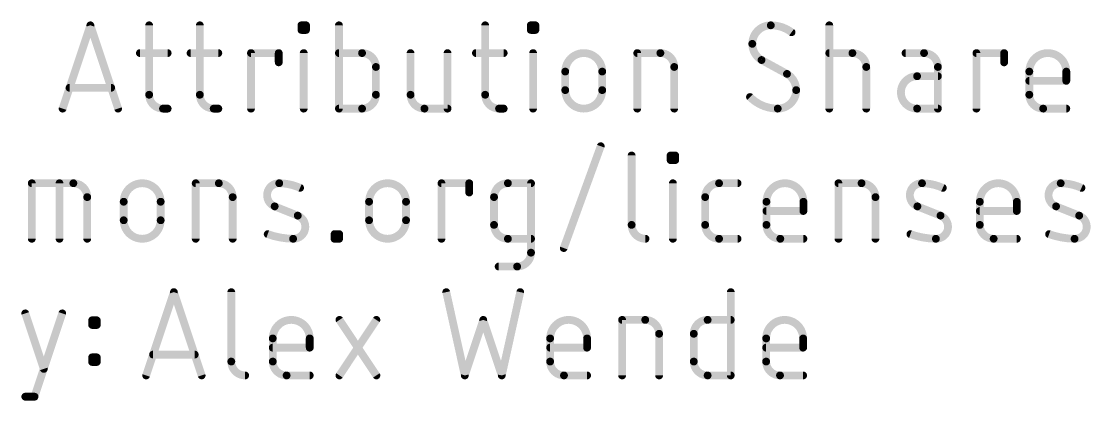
# Model space of a CAD drawing. Extents: x -29.2 to 57.4, y -20 to 37.1.
# Drawn here: x 15.29 to 36.18, y -19.97 to -12.57 of the extents above; entities that cross this region are included whole.
import ezdxf

# ---------------------------------------------------------------- set-up
doc = ezdxf.new("R2010")
doc.units = 0
doc.layers.add('51', color=53, linetype='CONTINUOUS')

msp = doc.modelspace()

# ---------------------------------------------------------------- linework, layer by layer
at = {"layer": '51', "const_width": 0.1524}
for points in [[(16.0973, -14.2748), (16.6391, -12.6492)], [(16.6391, -12.6492), (17.181, -14.2748)], [(17.7877, -12.6492), (17.7877, -14.0039)], [(18.7777, -12.6492), (18.7777, -14.0039)], [(20.7623, -12.7395), (20.7623, -12.6492)], [(20.7623, -12.6492), (20.8526, -12.6492)], [(20.8526, -12.7395), (20.7623, -12.7395)], [(20.8526, -12.6492), (20.8526, -12.7395)], [(21.4956, -12.6492), (21.4956, -14.2748)], [(24.3528, -12.6492), (24.3528, -14.0039)], [(25.2432, -12.7395), (25.2432, -12.6492)], [(25.2432, -12.6492), (25.3335, -12.6492)], [(25.3335, -12.7395), (25.2432, -12.7395)], [(25.3335, -12.6492), (25.3335, -12.7395)], [(31.0754, -14.2748), (31.0754, -12.6492)], [(17.6071, -13.1911), (18.1489, -13.1911)], [(18.597, -13.1911), (19.1389, -13.1911)], [(19.7773, -14.2748), (19.7773, -13.1911)], [(19.7773, -13.1911), (20.3192, -13.1911)], [(20.3192, -13.1911), (20.3192, -13.3717)], [(20.8074, -14.2748), (20.8074, -13.1911)], [(21.9472, -13.1911), (21.4956, -13.1911)], [(22.8951, -13.1911), (22.8951, -14.0039)], [(23.6176, -14.2748), (23.6176, -13.1911)], [(24.1722, -13.1911), (24.714, -13.1911)], [(25.2884, -14.2748), (25.2884, -13.1911)], [(27.3239, -14.2748), (27.3239, -13.1911)], [(27.3239, -13.1911), (27.7755, -13.1911)], [(31.0754, -13.1911), (31.527, -13.1911)], [(32.9264, -13.1911), (32.5652, -13.1911)], [(33.9496, -14.2748), (33.9496, -13.1911)], [(33.9496, -13.1911), (34.4915, -13.1911)], [(34.4915, -13.1911), (34.4915, -13.3717)], [(30.2487, -13.5975), (29.752, -13.3265)], [(22.2181, -14.0039), (22.2181, -13.462)], [(25.9171, -13.9136), (25.9171, -13.5523)], [(26.6396, -13.5523), (26.6396, -13.9136)], [(28.0464, -13.462), (28.0464, -14.2748)], [(31.7979, -13.462), (31.7979, -14.2748)], [(33.1974, -13.6426), (32.791, -13.6426)], [(33.1974, -14.2748), (33.1974, -13.462)], [(34.9832, -14.0039), (34.9832, -13.5523)], [(35.7057, -13.5523), (35.7057, -13.7329)], [(35.7057, -13.7329), (34.9832, -13.7329)], [(17.0455, -13.8684), (16.2327, -13.8684)], [(18.0586, -14.2748), (18.1489, -14.2748)], [(19.0486, -14.2748), (19.1389, -14.2748)], [(21.4956, -14.2748), (21.9472, -14.2748)], [(23.166, -14.2748), (23.6176, -14.2748)], [(24.6237, -14.2748), (24.714, -14.2748)], [(32.791, -14.2748), (33.1974, -14.2748)], [(35.7057, -14.2748), (35.2541, -14.2748)], [(25.8875, -16.9954), (26.61, -15.0086)], [(27.2138, -15.1892), (27.2138, -16.5439)], [(27.9751, -15.2795), (27.9751, -15.1892)], [(27.9751, -15.1892), (28.0654, -15.1892)], [(28.0654, -15.2795), (27.9751, -15.2795)], [(28.0654, -15.1892), (28.0654, -15.2795)], [(15.4945, -16.8148), (15.4945, -15.7311)], [(15.4945, -15.7311), (16.3073, -15.7311)], [(16.0363, -16.8148), (16.0363, -15.7311)], [(18.6971, -16.8148), (18.6971, -15.7311)], [(18.6971, -15.7311), (19.1487, -15.7311)], [(23.4992, -16.8148), (23.4992, -15.7311)], [(23.4992, -15.7311), (24.0411, -15.7311)], [(24.0411, -15.7311), (24.0411, -15.9117)], [(24.7964, -15.7311), (25.2479, -15.7311)], [(25.2479, -15.7311), (25.2479, -17.0857)], [(28.0203, -16.8148), (28.0203, -15.7311)], [(28.9217, -15.7311), (29.2829, -15.7311)], [(31.2542, -16.8148), (31.2542, -15.7311)], [(31.2542, -15.7311), (31.7058, -15.7311)], [(16.5782, -16.002), (16.5782, -16.8148)], [(17.2903, -16.4536), (17.2903, -16.0923)], [(18.0128, -16.0923), (18.0128, -16.4536)], [(19.4196, -16.002), (19.4196, -16.8148)], [(22.0839, -16.4536), (22.0839, -16.0923)], [(22.8064, -16.0923), (22.8064, -16.4536)], [(24.5255, -16.5439), (24.5255, -16.002)], [(28.6508, -16.5439), (28.6508, -16.002)], [(29.8474, -16.5439), (29.8474, -16.0923)], [(30.5699, -16.0923), (30.5699, -16.2729)], [(31.9767, -16.002), (31.9767, -16.8148)], [(34.0157, -16.5439), (34.0157, -16.0923)], [(34.7382, -16.0923), (34.7382, -16.2729)], [(20.691, -16.3632), (20.2394, -16.1826)], [(30.5699, -16.2729), (29.8474, -16.2729)], [(33.248, -16.3632), (32.7965, -16.1826)], [(34.7382, -16.2729), (34.0157, -16.2729)], [(35.9575, -16.3632), (35.5059, -16.1826)], [(21.41, -16.8148), (21.41, -16.7245)], [(21.41, -16.7245), (21.5003, -16.7245)], [(21.5003, -16.7245), (21.5003, -16.8148)], [(21.5003, -16.8148), (21.41, -16.8148)], [(25.2479, -16.8148), (24.7964, -16.8148)], [(29.2829, -16.8148), (28.9217, -16.8148)], [(30.5699, -16.8148), (30.1183, -16.8148)], [(34.7382, -16.8148), (34.2867, -16.8148)], [(24.977, -17.3567), (24.6158, -17.3567)], [(17.7292, -19.4818), (18.2711, -17.8562)], [(18.2711, -17.8562), (18.8129, -19.4818)], [(19.3924, -17.8562), (19.3924, -19.2109)], [(23.5926, -17.8562), (23.9539, -19.4818)], [(24.6764, -19.4818), (25.0376, -17.8562)], [(29.15, -17.8562), (29.15, -19.4818)], [(15.3678, -18.2711), (15.729, -19.3548)], [(15.5484, -19.8967), (16.0903, -18.2711)], [(16.6739, -18.4968), (16.6739, -18.4065)], [(16.6739, -18.4065), (16.7642, -18.4065)], [(16.7642, -18.4065), (16.7642, -18.4968)], [(21.505, -19.4818), (22.2275, -18.3981)], [(21.505, -18.3981), (22.2275, -19.4818)], [(23.9539, -19.4818), (24.3151, -18.3981)], [(24.3151, -18.3981), (24.6764, -19.4818)], [(27.028, -19.4818), (27.028, -18.3981)], [(27.028, -18.3981), (27.4796, -18.3981)], [(28.6984, -18.3981), (29.15, -18.3981)], [(16.7642, -18.4968), (16.6739, -18.4968)], [(20.2024, -19.2109), (20.2024, -18.7593)], [(20.9249, -18.7593), (20.9249, -18.9399)], [(25.6212, -19.2109), (25.6212, -18.7593)], [(26.3437, -18.7593), (26.3437, -18.9399)], [(27.7505, -18.669), (27.7505, -19.4818)], [(28.4275, -19.2109), (28.4275, -18.669)], [(29.8417, -19.2109), (29.8417, -18.7593)], [(30.5641, -18.7593), (30.5641, -18.9399)], [(18.6775, -19.0754), (17.8647, -19.0754)], [(20.9249, -18.9399), (20.2024, -18.9399)], [(26.3437, -18.9399), (25.6212, -18.9399)], [(30.5641, -18.9399), (29.8417, -18.9399)], [(16.6739, -19.2193), (16.6739, -19.129)], [(16.6739, -19.129), (16.7642, -19.129)], [(16.7642, -19.2193), (16.6739, -19.2193)], [(16.7642, -19.129), (16.7642, -19.2193)], [(20.9249, -19.4818), (20.4733, -19.4818)], [(26.3437, -19.4818), (25.8922, -19.4818)], [(29.15, -19.4818), (28.6984, -19.4818)], [(30.5641, -19.4818), (30.1126, -19.4818)], [(15.3678, -19.8967), (15.5484, -19.8967)]]:
    msp.add_lwpolyline(points, dxfattribs=at)
at = {"layer": '51'}
for points, const_width in [([(16.6753, -12.6372, 1), (16.603, -12.6612)], 0.0762), ([(16.6753, -12.6612, 1), (16.603, -12.6372)], 0.0762), ([(17.8258, -12.6492, 1), (17.7496, -12.6492)], 0.0762), ([(18.8158, -12.6492, 1), (18.7396, -12.6492)], 0.0762), ([(20.8004, -12.6492, 1), (20.7242, -12.6492)], 0.0762), ([(20.7623, -12.6111, 1), (20.7623, -12.6873)], 0.0762), ([(20.7623, -12.7014, 1), (20.7623, -12.7776)], 0.0762), ([(20.7242, -12.7395, 1), (20.8004, -12.7395)], 0.0762), ([(20.8907, -12.6492, 1), (20.8145, -12.6492)], 0.0762), ([(20.8145, -12.7395, 1), (20.8907, -12.7395)], 0.0762), ([(20.8526, -12.6873, 1), (20.8526, -12.6111)], 0.0762), ([(20.8526, -12.7776, 1), (20.8526, -12.7014)], 0.0762), ([(21.5337, -12.6492, 1), (21.4575, -12.6492)], 0.0762), ([(24.3909, -12.6492, 1), (24.3147, -12.6492)], 0.0762), ([(25.2813, -12.6492, 1), (25.2051, -12.6492)], 0.0762), ([(25.2432, -12.6111, 1), (25.2432, -12.6873)], 0.0762), ([(25.2432, -12.7014, 1), (25.2432, -12.7776)], 0.0762), ([(25.2051, -12.7395, 1), (25.2813, -12.7395)], 0.0762), ([(25.3716, -12.6492, 1), (25.2954, -12.6492)], 0.0762), ([(25.2954, -12.7395, 1), (25.3716, -12.7395)], 0.0762), ([(25.3335, -12.6873, 1), (25.3335, -12.6111)], 0.0762), ([(25.3335, -12.7776, 1), (25.3335, -12.7014)], 0.0762), ([(29.9326, -12.6492, 0.4142), (29.5713, -13.0104)], 0.1524), ([(30.339, -12.7847, 0.1623), (29.9326, -12.6492)], 0.1524), ([(29.9326, -12.6111, 1), (29.9326, -12.6873)], 0.0762), ([(29.9326, -12.6873, 1), (29.9326, -12.6111)], 0.0762), ([(30.3161, -12.8151, 1), (30.3618, -12.7542)], 0.0762), ([(31.1135, -12.6492, 1), (31.0373, -12.6492)], 0.0762), ([(29.5713, -13.0104, 0.2656), (29.752, -13.3265)], 0.1524), ([(29.6094, -13.0104, 1), (29.5332, -13.0104)], 0.0762), ([(17.6071, -13.153, 1), (17.6071, -13.2292)], 0.0762), ([(18.1489, -13.2292, 1), (18.1489, -13.153)], 0.0762), ([(18.597, -13.153, 1), (18.597, -13.2292)], 0.0762), ([(19.1389, -13.2292, 1), (19.1389, -13.153)], 0.0762), ([(19.8154, -13.1911, 1), (19.7392, -13.1911)], 0.0762), ([(19.7773, -13.153, 1), (19.7773, -13.2292)], 0.0762), ([(20.3573, -13.1911, 1), (20.2811, -13.1911)], 0.0762), ([(20.3192, -13.2292, 1), (20.3192, -13.153)], 0.0762), ([(20.8455, -13.1911, 1), (20.7693, -13.1911)], 0.0762), ([(21.4956, -13.153, 1), (21.4956, -13.2292)], 0.0762), ([(22.2181, -13.462, 0.4142), (21.9472, -13.1911)], 0.1524), ([(21.9472, -13.153, 1), (21.9472, -13.2292)], 0.0762), ([(21.9472, -13.2292, 1), (21.9472, -13.153)], 0.0762), ([(22.9332, -13.1911, 1), (22.857, -13.1911)], 0.0762), ([(23.6557, -13.1911, 1), (23.5795, -13.1911)], 0.0762), ([(24.1722, -13.153, 1), (24.1722, -13.2292)], 0.0762), ([(24.714, -13.2292, 1), (24.714, -13.153)], 0.0762), ([(25.3265, -13.1911, 1), (25.2503, -13.1911)], 0.0762), ([(26.6396, -13.5523, 1), (25.9171, -13.5523)], 0.1524), ([(27.362, -13.1911, 1), (27.2858, -13.1911)], 0.0762), ([(27.3239, -13.153, 1), (27.3239, -13.2292)], 0.0762), ([(28.0464, -13.462, 0.4142), (27.7755, -13.1911)], 0.1524), ([(27.7755, -13.153, 1), (27.7755, -13.2292)], 0.0762), ([(27.7755, -13.2292, 1), (27.7755, -13.153)], 0.0762), ([(29.5332, -13.0104, 1), (29.6094, -13.0104)], 0.0762), ([(31.0754, -13.153, 1), (31.0754, -13.2292)], 0.0762), ([(31.7979, -13.462, 0.4142), (31.527, -13.1911)], 0.1524), ([(31.527, -13.153, 1), (31.527, -13.2292)], 0.0762), ([(31.527, -13.2292, 1), (31.527, -13.153)], 0.0762), ([(32.5652, -13.153, 1), (32.5652, -13.2292)], 0.0762), ([(33.1974, -13.462, 0.4142), (32.9264, -13.1911)], 0.1524), ([(32.9264, -13.153, 1), (32.9264, -13.2292)], 0.0762), ([(32.9264, -13.2292, 1), (32.9264, -13.153)], 0.0762), ([(33.9877, -13.1911, 1), (33.9115, -13.1911)], 0.0762), ([(33.9496, -13.153, 1), (33.9496, -13.2292)], 0.0762), ([(34.5296, -13.1911, 1), (34.4534, -13.1911)], 0.0762), ([(34.4915, -13.2292, 1), (34.4915, -13.153)], 0.0762), ([(35.7057, -13.5523, 1), (34.9832, -13.5523)], 0.1524), ([(20.2811, -13.3717, 1), (20.3573, -13.3717)], 0.0762), ([(29.7702, -13.2931, 1), (29.7337, -13.36)], 0.0762), ([(29.7326, -13.3594, 1), (29.7713, -13.2937)], 0.0762), ([(34.4534, -13.3717, 1), (34.5296, -13.3717)], 0.0762), ([(22.2562, -13.462, 1), (22.18, -13.462)], 0.0762), ([(22.18, -13.462, 1), (22.2562, -13.462)], 0.0762), ([(25.9552, -13.5523, 1), (25.879, -13.5523)], 0.0762), ([(25.879, -13.5523, 1), (25.9552, -13.5523)], 0.0762), ([(26.6777, -13.5523, 1), (26.6015, -13.5523)], 0.0762), ([(26.6015, -13.5523, 1), (26.6777, -13.5523)], 0.0762), ([(28.0845, -13.462, 1), (28.0083, -13.462)], 0.0762), ([(28.0083, -13.462, 1), (28.0845, -13.462)], 0.0762), ([(30.268, -13.5646, 1), (30.2293, -13.6303)], 0.0762), ([(30.4293, -13.9136, 0.2656), (30.2487, -13.5975)], 0.1524), ([(30.2304, -13.6309, 1), (30.2669, -13.564)], 0.0762), ([(31.836, -13.462, 1), (31.7598, -13.462)], 0.0762), ([(31.7598, -13.462, 1), (31.836, -13.462)], 0.0762), ([(32.791, -13.6426, 1), (32.791, -14.2748)], 0.1524), ([(32.791, -13.6045, 1), (32.791, -13.6807)], 0.0762), ([(32.791, -13.6807, 1), (32.791, -13.6045)], 0.0762), ([(33.2355, -13.462, 1), (33.1593, -13.462)], 0.0762), ([(33.1593, -13.462, 1), (33.2355, -13.462)], 0.0762), ([(33.1974, -13.6807, 1), (33.1974, -13.6045)], 0.0762), ([(35.0213, -13.5523, 1), (34.9451, -13.5523)], 0.0762), ([(34.9451, -13.5523, 1), (35.0213, -13.5523)], 0.0762), ([(35.7438, -13.5523, 1), (35.6676, -13.5523)], 0.0762), ([(35.6676, -13.5523, 1), (35.7438, -13.5523)], 0.0762), ([(34.9832, -13.6948, 1), (34.9832, -13.771)], 0.0762), ([(35.6676, -13.7329, 1), (35.7438, -13.7329)], 0.0762), ([(35.7057, -13.771, 1), (35.7057, -13.6948)], 0.0762), ([(16.2327, -13.8303, 1), (16.2327, -13.9065)], 0.0762), ([(17.0455, -13.9065, 1), (17.0455, -13.8303)], 0.0762), ([(17.7877, -14.0039, 0.4142), (18.0586, -14.2748)], 0.1524), ([(17.8258, -14.0039, 1), (17.7496, -14.0039)], 0.0762), ([(17.7496, -14.0039, 1), (17.8258, -14.0039)], 0.0762), ([(18.7777, -14.0039, 0.4142), (19.0486, -14.2748)], 0.1524), ([(18.8158, -14.0039, 1), (18.7396, -14.0039)], 0.0762), ([(18.7396, -14.0039, 1), (18.8158, -14.0039)], 0.0762), ([(21.9472, -14.2748, 0.4142), (22.2181, -14.0039)], 0.1524), ([(22.2562, -14.0039, 1), (22.18, -14.0039)], 0.0762), ([(22.18, -14.0039, 1), (22.2562, -14.0039)], 0.0762), ([(22.8951, -14.0039, 0.4142), (23.166, -14.2748)], 0.1524), ([(22.9332, -14.0039, 1), (22.857, -14.0039)], 0.0762), ([(22.857, -14.0039, 1), (22.9332, -14.0039)], 0.0762), ([(24.3528, -14.0039, 0.4142), (24.6237, -14.2748)], 0.1524), ([(24.3909, -14.0039, 1), (24.3147, -14.0039)], 0.0762), ([(24.3147, -14.0039, 1), (24.3909, -14.0039)], 0.0762), ([(25.9171, -13.9136, 1), (26.6396, -13.9136)], 0.1524), ([(25.9552, -13.9136, 1), (25.879, -13.9136)], 0.0762), ([(25.879, -13.9136, 1), (25.9552, -13.9136)], 0.0762), ([(26.6777, -13.9136, 1), (26.6015, -13.9136)], 0.0762), ([(26.6015, -13.9136, 1), (26.6777, -13.9136)], 0.0762), ([(29.5532, -14.0222, 1), (29.4991, -14.0759)], 0.0762), ([(29.5262, -14.049, 0.2), (30.0681, -14.2748)], 0.1524), ([(30.0681, -14.2748, 0.4142), (30.4293, -13.9136)], 0.1524), ([(30.4674, -13.9136, 1), (30.3912, -13.9136)], 0.0762), ([(30.3912, -13.9136, 1), (30.4674, -13.9136)], 0.0762), ([(34.9832, -14.0039, 0.4142), (35.2541, -14.2748)], 0.1524), ([(35.0213, -14.0039, 1), (34.9451, -14.0039)], 0.0762), ([(34.9451, -14.0039, 1), (35.0213, -14.0039)], 0.0762), ([(18.0586, -14.2367, 1), (18.0586, -14.3129)], 0.0762), ([(18.0586, -14.3129, 1), (18.0586, -14.2367)], 0.0762), ([(18.1489, -14.3129, 1), (18.1489, -14.2367)], 0.0762), ([(19.0486, -14.2367, 1), (19.0486, -14.3129)], 0.0762), ([(19.0486, -14.3129, 1), (19.0486, -14.2367)], 0.0762), ([(19.1389, -14.3129, 1), (19.1389, -14.2367)], 0.0762), ([(21.4956, -14.2367, 1), (21.4956, -14.3129)], 0.0762), ([(21.9472, -14.2367, 1), (21.9472, -14.3129)], 0.0762), ([(21.9472, -14.3129, 1), (21.9472, -14.2367)], 0.0762), ([(23.166, -14.2367, 1), (23.166, -14.3129)], 0.0762), ([(23.166, -14.3129, 1), (23.166, -14.2367)], 0.0762), ([(23.6176, -14.3129, 1), (23.6176, -14.2367)], 0.0762), ([(24.6237, -14.2367, 1), (24.6237, -14.3129)], 0.0762), ([(24.6237, -14.3129, 1), (24.6237, -14.2367)], 0.0762), ([(24.714, -14.3129, 1), (24.714, -14.2367)], 0.0762), ([(30.0681, -14.2367, 1), (30.0681, -14.3129)], 0.0762), ([(30.0681, -14.3129, 1), (30.0681, -14.2367)], 0.0762), ([(32.791, -14.2367, 1), (32.791, -14.3129)], 0.0762), ([(32.791, -14.3129, 1), (32.791, -14.2367)], 0.0762), ([(33.1974, -14.3129, 1), (33.1974, -14.2367)], 0.0762), ([(35.2541, -14.2367, 1), (35.2541, -14.3129)], 0.0762), ([(35.2541, -14.3129, 1), (35.2541, -14.2367)], 0.0762), ([(35.7057, -14.3129, 1), (35.7057, -14.2367)], 0.0762), ([(16.0611, -14.2628, 1), (16.1334, -14.2868)], 0.0762), ([(17.1448, -14.2868, 1), (17.2171, -14.2628)], 0.0762), ([(19.7392, -14.2748, 1), (19.8154, -14.2748)], 0.0762), ([(20.7693, -14.2748, 1), (20.8455, -14.2748)], 0.0762), ([(21.4575, -14.2748, 1), (21.5337, -14.2748)], 0.0762), ([(23.5795, -14.2748, 1), (23.6557, -14.2748)], 0.0762), ([(25.2503, -14.2748, 1), (25.3265, -14.2748)], 0.0762), ([(27.2858, -14.2748, 1), (27.362, -14.2748)], 0.0762), ([(28.0083, -14.2748, 1), (28.0845, -14.2748)], 0.0762), ([(31.0373, -14.2748, 1), (31.1135, -14.2748)], 0.0762), ([(31.7598, -14.2748, 1), (31.836, -14.2748)], 0.0762), ([(33.1593, -14.2748, 1), (33.2355, -14.2748)], 0.0762), ([(33.9115, -14.2748, 1), (33.9877, -14.2748)], 0.0762), ([(26.6458, -15.0216, 1), (26.5742, -14.9956)], 0.0762), ([(27.2519, -15.1892, 1), (27.1757, -15.1892)], 0.0762), ([(28.0132, -15.1892, 1), (27.937, -15.1892)], 0.0762), ([(27.9751, -15.1511, 1), (27.9751, -15.2273)], 0.0762), ([(27.9751, -15.2414, 1), (27.9751, -15.3176)], 0.0762), ([(27.937, -15.2795, 1), (28.0132, -15.2795)], 0.0762), ([(28.1035, -15.1892, 1), (28.0273, -15.1892)], 0.0762), ([(28.0273, -15.2795, 1), (28.1035, -15.2795)], 0.0762), ([(28.0654, -15.2273, 1), (28.0654, -15.1511)], 0.0762), ([(28.0654, -15.3176, 1), (28.0654, -15.2414)], 0.0762), ([(15.5326, -15.7311, 1), (15.4564, -15.7311)], 0.0762), ([(15.4945, -15.693, 1), (15.4945, -15.7692)], 0.0762), ([(16.0744, -15.7311, 1), (15.9982, -15.7311)], 0.0762), ([(16.5782, -16.002, 0.4142), (16.3073, -15.7311)], 0.1524), ([(16.3073, -15.693, 1), (16.3073, -15.7692)], 0.0762), ([(16.3073, -15.7692, 1), (16.3073, -15.693)], 0.0762), ([(18.0128, -16.0923, 1), (17.2903, -16.0923)], 0.1524), ([(18.7352, -15.7311, 1), (18.659, -15.7311)], 0.0762), ([(18.6971, -15.693, 1), (18.6971, -15.7692)], 0.0762), ([(19.4196, -16.002, 0.4142), (19.1487, -15.7311)], 0.1524), ([(19.1487, -15.693, 1), (19.1487, -15.7692)], 0.0762), ([(19.1487, -15.7692, 1), (19.1487, -15.693)], 0.0762), ([(20.3297, -15.7311, 0.8318), (20.2394, -16.1826)], 0.1524), ([(20.7361, -15.8214, 0.1026), (20.3297, -15.7311)], 0.1524), ([(20.3303, -15.693, 1), (20.3292, -15.7692)], 0.0762), ([(20.3292, -15.7692, 1), (20.3303, -15.693)], 0.0762), ([(22.8064, -16.0923, 1), (22.0839, -16.0923)], 0.1524), ([(23.5373, -15.7311, 1), (23.4611, -15.7311)], 0.0762), ([(23.4992, -15.693, 1), (23.4992, -15.7692)], 0.0762), ([(24.0792, -15.7311, 1), (24.003, -15.7311)], 0.0762), ([(24.0411, -15.7692, 1), (24.0411, -15.693)], 0.0762), ([(24.7964, -15.7311, 0.4142), (24.5255, -16.002)], 0.1524), ([(24.7964, -15.693, 1), (24.7964, -15.7692)], 0.0762), ([(24.7964, -15.7692, 1), (24.7964, -15.693)], 0.0762), ([(25.286, -15.7311, 1), (25.2098, -15.7311)], 0.0762), ([(25.2479, -15.7692, 1), (25.2479, -15.693)], 0.0762), ([(28.0584, -15.7311, 1), (27.9822, -15.7311)], 0.0762), ([(28.9217, -15.7311, 0.4142), (28.6508, -16.002)], 0.1524), ([(28.9217, -15.693, 1), (28.9217, -15.7692)], 0.0762), ([(28.9217, -15.7692, 1), (28.9217, -15.693)], 0.0762), ([(29.2829, -15.7692, 1), (29.2829, -15.693)], 0.0762), ([(30.5699, -16.0923, 1), (29.8474, -16.0923)], 0.1524), ([(31.2923, -15.7311, 1), (31.2161, -15.7311)], 0.0762), ([(31.2542, -15.693, 1), (31.2542, -15.7692)], 0.0762), ([(31.9767, -16.002, 0.4142), (31.7058, -15.7311)], 0.1524), ([(31.7058, -15.693, 1), (31.7058, -15.7692)], 0.0762), ([(31.7058, -15.7692, 1), (31.7058, -15.693)], 0.0762), ([(32.8868, -15.7311, 0.8318), (32.7965, -16.1826)], 0.1524), ([(32.8873, -15.693, 1), (32.8862, -15.7692)], 0.0762), ([(33.2932, -15.8214, 0.1026), (32.8868, -15.7311)], 0.1524), ([(32.8862, -15.7692, 1), (32.8873, -15.693)], 0.0762), ([(34.7382, -16.0923, 1), (34.0157, -16.0923)], 0.1524), ([(35.5962, -15.7311, 0.8318), (35.5059, -16.1826)], 0.1524), ([(36.0026, -15.8214, 0.1026), (35.5962, -15.7311)], 0.1524), ([(35.5968, -15.693, 1), (35.5957, -15.7692)], 0.0762), ([(35.5957, -15.7692, 1), (35.5968, -15.693)], 0.0762), ([(20.7205, -15.8561, 1), (20.7518, -15.7866)], 0.0762), ([(24.003, -15.9117, 1), (24.0792, -15.9117)], 0.0762), ([(33.2776, -15.8561, 1), (33.3088, -15.7866)], 0.0762), ([(35.987, -15.8561, 1), (36.0182, -15.7866)], 0.0762), ([(16.6163, -16.002, 1), (16.5401, -16.002)], 0.0762), ([(16.5401, -16.002, 1), (16.6163, -16.002)], 0.0762), ([(17.3284, -16.0923, 1), (17.2522, -16.0923)], 0.0762), ([(17.2522, -16.0923, 1), (17.3284, -16.0923)], 0.0762), ([(18.0509, -16.0923, 1), (17.9747, -16.0923)], 0.0762), ([(17.9747, -16.0923, 1), (18.0509, -16.0923)], 0.0762), ([(19.4577, -16.002, 1), (19.3815, -16.002)], 0.0762), ([(19.3815, -16.002, 1), (19.4577, -16.002)], 0.0762), ([(22.122, -16.0923, 1), (22.0458, -16.0923)], 0.0762), ([(22.0458, -16.0923, 1), (22.122, -16.0923)], 0.0762), ([(22.8445, -16.0923, 1), (22.7683, -16.0923)], 0.0762), ([(22.7683, -16.0923, 1), (22.8445, -16.0923)], 0.0762), ([(24.5636, -16.002, 1), (24.4874, -16.002)], 0.0762), ([(24.4874, -16.002, 1), (24.5636, -16.002)], 0.0762), ([(28.6889, -16.002, 1), (28.6127, -16.002)], 0.0762), ([(28.6127, -16.002, 1), (28.6889, -16.002)], 0.0762), ([(29.8855, -16.0923, 1), (29.8093, -16.0923)], 0.0762), ([(29.8093, -16.0923, 1), (29.8855, -16.0923)], 0.0762), ([(30.608, -16.0923, 1), (30.5318, -16.0923)], 0.0762), ([(30.5318, -16.0923, 1), (30.608, -16.0923)], 0.0762), ([(32.0148, -16.002, 1), (31.9386, -16.002)], 0.0762), ([(31.9386, -16.002, 1), (32.0148, -16.002)], 0.0762), ([(34.0538, -16.0923, 1), (33.9776, -16.0923)], 0.0762), ([(33.9776, -16.0923, 1), (34.0538, -16.0923)], 0.0762), ([(34.7763, -16.0923, 1), (34.7001, -16.0923)], 0.0762), ([(34.7001, -16.0923, 1), (34.7763, -16.0923)], 0.0762), ([(20.2536, -16.1473, 1), (20.2253, -16.218)], 0.0762), ([(20.2253, -16.218, 1), (20.2536, -16.1472)], 0.0762), ([(20.6007, -16.8148, 0.8318), (20.691, -16.3632)], 0.1524), ([(20.7051, -16.3279, 1), (20.6768, -16.3986)], 0.0762), ([(20.6768, -16.3986, 1), (20.7051, -16.3279)], 0.0762), ([(29.8474, -16.2348, 1), (29.8474, -16.311)], 0.0762), ([(30.5318, -16.2729, 1), (30.608, -16.2729)], 0.0762), ([(30.5699, -16.311, 1), (30.5699, -16.2348)], 0.0762), ([(32.8106, -16.1473, 1), (32.7823, -16.218)], 0.0762), ([(32.7823, -16.218, 1), (32.8106, -16.1472)], 0.0762), ([(33.1577, -16.8148, 0.8318), (33.248, -16.3632)], 0.1524), ([(33.2622, -16.3279, 1), (33.2339, -16.3986)], 0.0762), ([(33.2339, -16.3986, 1), (33.2622, -16.3279)], 0.0762), ([(34.0157, -16.2348, 1), (34.0157, -16.311)], 0.0762), ([(34.7001, -16.2729, 1), (34.7763, -16.2729)], 0.0762), ([(34.7382, -16.311, 1), (34.7382, -16.2348)], 0.0762), ([(35.52, -16.1473, 1), (35.4917, -16.218)], 0.0762), ([(35.4917, -16.218, 1), (35.52, -16.1472)], 0.0762), ([(35.8671, -16.8148, 0.8318), (35.9575, -16.3632)], 0.1524), ([(35.9716, -16.3279, 1), (35.9433, -16.3986)], 0.0762), ([(35.9433, -16.3986, 1), (35.9716, -16.3279)], 0.0762), ([(17.2903, -16.4536, 1), (18.0128, -16.4536)], 0.1524), ([(17.3284, -16.4536, 1), (17.2522, -16.4536)], 0.0762), ([(17.2522, -16.4536, 1), (17.3284, -16.4536)], 0.0762), ([(18.0509, -16.4536, 1), (17.9747, -16.4536)], 0.0762), ([(17.9747, -16.4536, 1), (18.0509, -16.4536)], 0.0762), ([(22.0839, -16.4536, 1), (22.8064, -16.4536)], 0.1524), ([(22.122, -16.4536, 1), (22.0458, -16.4536)], 0.0762), ([(22.0458, -16.4536, 1), (22.122, -16.4536)], 0.0762), ([(22.8445, -16.4536, 1), (22.7683, -16.4536)], 0.0762), ([(22.7683, -16.4536, 1), (22.8445, -16.4536)], 0.0762), ([(24.5255, -16.5439, 0.4142), (24.7964, -16.8148)], 0.1524), ([(24.5636, -16.5439, 1), (24.4874, -16.5439)], 0.0762), ([(27.2138, -16.5439, 0.4142), (27.4847, -16.8148)], 0.1524), ([(27.2519, -16.5439, 1), (27.1757, -16.5439)], 0.0762), ([(28.6508, -16.5439, 0.4142), (28.9217, -16.8148)], 0.1524), ([(28.6889, -16.5439, 1), (28.6127, -16.5439)], 0.0762), ([(29.8474, -16.5439, 0.4142), (30.1183, -16.8148)], 0.1524), ([(29.8855, -16.5439, 1), (29.8093, -16.5439)], 0.0762), ([(34.0157, -16.5439, 0.4142), (34.2867, -16.8148)], 0.1524), ([(34.0538, -16.5439, 1), (33.9776, -16.5439)], 0.0762), ([(20.1168, -16.6886, 1), (20.091, -16.7603)], 0.0762), ([(20.1039, -16.7245, 0.083), (20.6007, -16.8148)], 0.1524), ([(21.4481, -16.7245, 1), (21.3719, -16.7245)], 0.0762), ([(21.41, -16.6864, 1), (21.41, -16.7626)], 0.0762), ([(21.5384, -16.7245, 1), (21.4622, -16.7245)], 0.0762), ([(21.5003, -16.7626, 1), (21.5003, -16.6864)], 0.0762), ([(24.4874, -16.5439, 1), (24.5636, -16.5439)], 0.0762), ([(27.1757, -16.5439, 1), (27.2519, -16.5439)], 0.0762), ([(28.6127, -16.5439, 1), (28.6889, -16.5439)], 0.0762), ([(29.8093, -16.5439, 1), (29.8855, -16.5439)], 0.0762), ([(32.6739, -16.6886, 1), (32.6481, -16.7603)], 0.0762), ([(32.661, -16.7245, 0.083), (33.1577, -16.8148)], 0.1524), ([(33.9776, -16.5439, 1), (34.0538, -16.5439)], 0.0762), ([(35.3833, -16.6886, 1), (35.3575, -16.7603)], 0.0762), ([(35.3704, -16.7245, 0.083), (35.8671, -16.8148)], 0.1524), ([(15.4564, -16.8148, 1), (15.5326, -16.8148)], 0.0762), ([(15.9982, -16.8148, 1), (16.0744, -16.8148)], 0.0762), ([(16.5401, -16.8148, 1), (16.6163, -16.8148)], 0.0762), ([(18.659, -16.8148, 1), (18.7352, -16.8148)], 0.0762), ([(19.3815, -16.8148, 1), (19.4577, -16.8148)], 0.0762), ([(20.6012, -16.7767, 1), (20.6001, -16.8529)], 0.0762), ([(20.6001, -16.8529, 1), (20.6012, -16.7767)], 0.0762), ([(21.41, -16.7767, 1), (21.41, -16.8529)], 0.0762), ([(21.3719, -16.8148, 1), (21.4481, -16.8148)], 0.0762), ([(21.4622, -16.8148, 1), (21.5384, -16.8148)], 0.0762), ([(21.5003, -16.8529, 1), (21.5003, -16.7767)], 0.0762), ([(23.4611, -16.8148, 1), (23.5373, -16.8148)], 0.0762), ([(24.7964, -16.7767, 1), (24.7964, -16.8529)], 0.0762), ([(24.7964, -16.8529, 1), (24.7964, -16.7767)], 0.0762), ([(25.2479, -16.8529, 1), (25.2479, -16.7767)], 0.0762), ([(27.4847, -16.8529, 1), (27.4847, -16.7767)], 0.0762), ([(27.9822, -16.8148, 1), (28.0584, -16.8148)], 0.0762), ([(28.9217, -16.7767, 1), (28.9217, -16.8529)], 0.0762), ([(28.9217, -16.8529, 1), (28.9217, -16.7767)], 0.0762), ([(29.2829, -16.8529, 1), (29.2829, -16.7767)], 0.0762), ([(30.1183, -16.7767, 1), (30.1183, -16.8529)], 0.0762), ([(30.1183, -16.8529, 1), (30.1183, -16.7767)], 0.0762), ([(30.5699, -16.8529, 1), (30.5699, -16.7767)], 0.0762), ([(31.2161, -16.8148, 1), (31.2923, -16.8148)], 0.0762), ([(31.9386, -16.8148, 1), (32.0148, -16.8148)], 0.0762), ([(33.1583, -16.7767, 1), (33.1572, -16.8529)], 0.0762), ([(33.1572, -16.8529, 1), (33.1583, -16.7767)], 0.0762), ([(34.2867, -16.7767, 1), (34.2867, -16.8529)], 0.0762), ([(34.2867, -16.8529, 1), (34.2867, -16.7767)], 0.0762), ([(34.7382, -16.8529, 1), (34.7382, -16.7767)], 0.0762), ([(35.8677, -16.7767, 1), (35.8666, -16.8529)], 0.0762), ([(35.8666, -16.8529, 1), (35.8677, -16.7767)], 0.0762), ([(24.977, -17.3567, 0.4142), (25.2479, -17.0857)], 0.1524), ([(25.286, -17.0857, 1), (25.2098, -17.0857)], 0.0762), ([(25.2098, -17.0857, 1), (25.286, -17.0857)], 0.0762), ([(25.8517, -16.9824, 1), (25.9233, -17.0084)], 0.0762), ([(24.6158, -17.3186, 1), (24.6158, -17.3948)], 0.0762), ([(24.977, -17.3186, 1), (24.977, -17.3948)], 0.0762), ([(24.977, -17.3948, 1), (24.977, -17.3186)], 0.0762), ([(18.3072, -17.8442, 1), (18.2349, -17.8682)], 0.0762), ([(18.3072, -17.8682, 1), (18.2349, -17.8442)], 0.0762), ([(19.4305, -17.8562, 1), (19.3543, -17.8562)], 0.0762), ([(23.6298, -17.8479, 1), (23.5555, -17.8645)], 0.0762), ([(25.0748, -17.8645, 1), (25.0004, -17.8479)], 0.0762), ([(29.1881, -17.8562, 1), (29.1119, -17.8562)], 0.0762), ([(15.4039, -18.259, 1), (15.3316, -18.2831)], 0.0762), ([(16.1264, -18.2831, 1), (16.0541, -18.259)], 0.0762), ([(16.712, -18.4065, 1), (16.6358, -18.4065)], 0.0762), ([(16.6739, -18.3684, 1), (16.6739, -18.4446)], 0.0762), ([(16.8023, -18.4065, 1), (16.7261, -18.4065)], 0.0762), ([(16.7642, -18.4446, 1), (16.7642, -18.3684)], 0.0762), ([(20.9249, -18.7593, 1), (20.2024, -18.7593)], 0.1524), ([(21.5367, -18.3769, 1), (21.4733, -18.4192)], 0.0762), ([(22.2592, -18.4192, 1), (22.1958, -18.3769)], 0.0762), ([(24.3513, -18.386, 1), (24.279, -18.4101)], 0.0762), ([(24.3513, -18.4101, 1), (24.279, -18.386)], 0.0762), ([(26.3437, -18.7593, 1), (25.6212, -18.7593)], 0.1524), ([(27.0661, -18.3981, 1), (26.9899, -18.3981)], 0.0762), ([(27.028, -18.36, 1), (27.028, -18.4362)], 0.0762), ([(27.7505, -18.669, 0.4142), (27.4796, -18.3981)], 0.1524), ([(27.4796, -18.36, 1), (27.4796, -18.4362)], 0.0762), ([(27.4796, -18.4362, 1), (27.4796, -18.36)], 0.0762), ([(28.6984, -18.3981, 0.4142), (28.4275, -18.669)], 0.1524), ([(28.6984, -18.36, 1), (28.6984, -18.4362)], 0.0762), ([(28.6984, -18.4362, 1), (28.6984, -18.36)], 0.0762), ([(29.15, -18.4362, 1), (29.15, -18.36)], 0.0762), ([(30.5641, -18.7593, 1), (29.8417, -18.7593)], 0.1524), ([(16.6739, -18.4587, 1), (16.6739, -18.5349)], 0.0762), ([(16.6358, -18.4968, 1), (16.712, -18.4968)], 0.0762), ([(16.7261, -18.4968, 1), (16.8023, -18.4968)], 0.0762), ([(16.7642, -18.5349, 1), (16.7642, -18.4587)], 0.0762), ([(20.2405, -18.7593, 1), (20.1643, -18.7593)], 0.0762), ([(20.1643, -18.7593, 1), (20.2405, -18.7593)], 0.0762), ([(20.963, -18.7593, 1), (20.8868, -18.7593)], 0.0762), ([(20.8868, -18.7593, 1), (20.963, -18.7593)], 0.0762), ([(25.6593, -18.7593, 1), (25.5831, -18.7593)], 0.0762), ([(25.5831, -18.7593, 1), (25.6593, -18.7593)], 0.0762), ([(26.3818, -18.7593, 1), (26.3056, -18.7593)], 0.0762), ([(26.3056, -18.7593, 1), (26.3818, -18.7593)], 0.0762), ([(27.7886, -18.669, 1), (27.7124, -18.669)], 0.0762), ([(27.7124, -18.669, 1), (27.7886, -18.669)], 0.0762), ([(28.4656, -18.669, 1), (28.3894, -18.669)], 0.0762), ([(28.3894, -18.669, 1), (28.4656, -18.669)], 0.0762), ([(29.8798, -18.7593, 1), (29.8036, -18.7593)], 0.0762), ([(29.8036, -18.7593, 1), (29.8798, -18.7593)], 0.0762), ([(30.6022, -18.7593, 1), (30.526, -18.7593)], 0.0762), ([(30.526, -18.7593, 1), (30.6022, -18.7593)], 0.0762), ([(17.8647, -19.0373, 1), (17.8647, -19.1135)], 0.0762), ([(18.6775, -19.1135, 1), (18.6775, -19.0373)], 0.0762), ([(20.2024, -18.9018, 1), (20.2024, -18.978)], 0.0762), ([(20.8868, -18.9399, 1), (20.963, -18.9399)], 0.0762), ([(20.9249, -18.978, 1), (20.9249, -18.9018)], 0.0762), ([(25.6212, -18.9018, 1), (25.6212, -18.978)], 0.0762), ([(26.3056, -18.9399, 1), (26.3818, -18.9399)], 0.0762), ([(26.3437, -18.978, 1), (26.3437, -18.9018)], 0.0762), ([(29.8417, -18.9018, 1), (29.8417, -18.978)], 0.0762), ([(30.526, -18.9399, 1), (30.6022, -18.9399)], 0.0762), ([(30.5641, -18.978, 1), (30.5641, -18.9018)], 0.0762), ([(16.712, -19.129, 1), (16.6358, -19.129)], 0.0762), ([(16.6739, -19.0909, 1), (16.6739, -19.1671)], 0.0762), ([(16.6739, -19.1812, 1), (16.6739, -19.2574)], 0.0762), ([(16.6358, -19.2193, 1), (16.712, -19.2193)], 0.0762), ([(16.8023, -19.129, 1), (16.7261, -19.129)], 0.0762), ([(16.7261, -19.2193, 1), (16.8023, -19.2193)], 0.0762), ([(16.7642, -19.1671, 1), (16.7642, -19.0909)], 0.0762), ([(16.7642, -19.2574, 1), (16.7642, -19.1812)], 0.0762), ([(19.3924, -19.2109, 0.4142), (19.6634, -19.4818)], 0.1524), ([(19.4305, -19.2109, 1), (19.3543, -19.2109)], 0.0762), ([(19.3543, -19.2109, 1), (19.4305, -19.2109)], 0.0762), ([(20.2024, -19.2109, 0.4142), (20.4733, -19.4818)], 0.1524), ([(20.2405, -19.2109, 1), (20.1643, -19.2109)], 0.0762), ([(20.1643, -19.2109, 1), (20.2405, -19.2109)], 0.0762), ([(25.6212, -19.2109, 0.4142), (25.8922, -19.4818)], 0.1524), ([(25.6593, -19.2109, 1), (25.5831, -19.2109)], 0.0762), ([(25.5831, -19.2109, 1), (25.6593, -19.2109)], 0.0762), ([(28.4275, -19.2109, 0.4142), (28.6984, -19.4818)], 0.1524), ([(28.4656, -19.2109, 1), (28.3894, -19.2109)], 0.0762), ([(28.3894, -19.2109, 1), (28.4656, -19.2109)], 0.0762), ([(29.8417, -19.2109, 0.4142), (30.1126, -19.4818)], 0.1524), ([(29.8798, -19.2109, 1), (29.8036, -19.2109)], 0.0762), ([(29.8036, -19.2109, 1), (29.8798, -19.2109)], 0.0762), ([(15.6929, -19.3668, 1), (15.7652, -19.3428)], 0.0762), ([(19.6634, -19.5199, 1), (19.6634, -19.4437)], 0.0762), ([(20.4733, -19.4437, 1), (20.4733, -19.5199)], 0.0762), ([(20.4733, -19.5199, 1), (20.4733, -19.4437)], 0.0762), ([(20.9249, -19.5199, 1), (20.9249, -19.4437)], 0.0762), ([(21.4733, -19.4607, 1), (21.5367, -19.5029)], 0.0762), ([(22.1958, -19.5029, 1), (22.2592, -19.4607)], 0.0762), ([(25.8922, -19.4437, 1), (25.8922, -19.5199)], 0.0762), ([(25.8922, -19.5199, 1), (25.8922, -19.4437)], 0.0762), ([(26.3437, -19.5199, 1), (26.3437, -19.4437)], 0.0762), ([(28.6984, -19.4437, 1), (28.6984, -19.5199)], 0.0762), ([(28.6984, -19.5199, 1), (28.6984, -19.4437)], 0.0762), ([(29.15, -19.5199, 1), (29.15, -19.4437)], 0.0762), ([(30.1126, -19.4437, 1), (30.1126, -19.5199)], 0.0762), ([(30.1126, -19.5199, 1), (30.1126, -19.4437)], 0.0762), ([(30.5641, -19.5199, 1), (30.5641, -19.4437)], 0.0762), ([(17.6931, -19.4698, 1), (17.7653, -19.4938)], 0.0762), ([(18.7768, -19.4938, 1), (18.8491, -19.4698)], 0.0762), ([(23.9177, -19.4698, 1), (23.99, -19.4938)], 0.0762), ([(23.9167, -19.4901, 1), (23.9911, -19.4735)], 0.0762), ([(24.6392, -19.4735, 1), (24.7136, -19.4901)], 0.0762), ([(24.6402, -19.4938, 1), (24.7125, -19.4698)], 0.0762), ([(26.9899, -19.4818, 1), (27.0661, -19.4818)], 0.0762), ([(27.7124, -19.4818, 1), (27.7886, -19.4818)], 0.0762), ([(29.1119, -19.4818, 1), (29.1881, -19.4818)], 0.0762), ([(15.3678, -19.8586, 1), (15.3678, -19.9348)], 0.0762), ([(15.5484, -19.9348, 1), (15.5484, -19.8586)], 0.0762), ([(15.5123, -19.8846, 1), (15.5846, -19.9087)], 0.0762)]:
    msp.add_lwpolyline(points, format="xyb", dxfattribs=dict(at, const_width=const_width))

doc.saveas('drawing.dxf')
